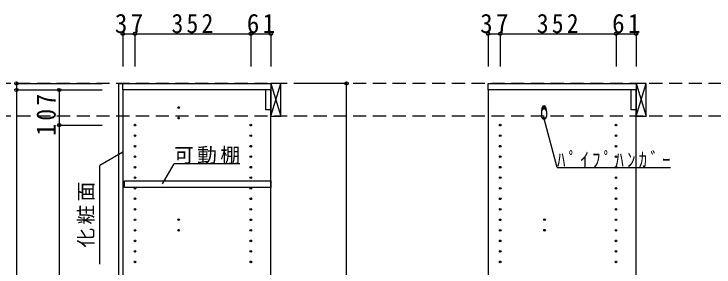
# Model space of a CAD drawing. Units: millimetres at full size, sheet at 1:20; some dimension numbers follow another scale. Extents: x -8005 to 8005, y -2932 to 2722.
# Drawn here: x 3659 to 5786, y -267 to 503 of the extents above; entities that cross this region are included whole.
import ezdxf

# ---------------------------------------------------------------- set-up
doc = ezdxf.new("R2010")
doc.units = ezdxf.units.MM
doc.header["$LTSCALE"] = 20
doc.header["$PDMODE"] = 32
doc.header["$PDSIZE"] = 10
doc.linetypes.add('DASHED2', pattern=[3, 2, -1])
for name, color, linetype in [('0-2_本体', 2, 'Continuous'), ('0-4_可動棚', 3, 'Continuous'), ('0-5', 4, 'Continuous'), ('0-6_ﾊﾟｲﾌﾟﾊﾝｶﾞｰ', 4, 'Continuous'), ('0-7_桟木・巾木', 2, 'Continuous'), ('0-8_引き出し', 2, 'Continuous'), ('0-A_文字', 7, 'Continuous'), ('0-B_寸法', 7, 'Continuous')]:
    doc.layers.add(name, color=color, linetype=linetype)
doc.styles.add('ＭＳ ゴシック', font='')
doc.styles.get('ＭＳ ゴシック').set_extended_font_data('MS Gothic')

msp = doc.modelspace()

# ---------------------------------------------------------------- linework, layer by layer
at = {"layer": '0-2_本体'}
for p, q in [((3976.71, 291.73), (4439.71, 291.73)), ((3989.71, 271.73), (3989.71, 291.73)), ((4439.71, 291.73), (4439.71, 271.73)), ((5099.71, 271.73), (5099.71, 291.73)), ((5099.71, 291.73), (5549.71, 291.73)), ((5549.71, 291.73), (5549.71, 271.73)), ((4439.71, 271.73), (3989.71, 271.73)), ((5549.71, 271.73), (5099.71, 271.73))]:
    msp.add_line(p, q, dxfattribs=at)
at = {"layer": '0-4_可動棚', "color": 2}
msp.add_lwpolyline([(3994.71, -4.77), (4439.71, -4.77), (4439.71, -24.77), (3994.71, -24.77)], close=True, dxfattribs=at)
at = {"layer": '0-5', "color": 2}
msp.add_line((3976.71, 291.73), (3976.71, -1711.27), dxfattribs=at)
at = {"layer": '0-5', "color": 3}
for p, q in [((4439.71, 271.73), (3989.71, 271.73)), ((3989.71, 271.73), (3989.71, -1711.27)), ((4439.71, -1711.27), (4439.71, 271.73)), ((5099.71, 271.73), (5099.71, -1711.27)), ((5549.71, 271.73), (5099.71, 271.73)), ((5549.71, -1711.27), (5549.71, 271.73))]:
    msp.add_line(p, q, dxfattribs=at)
at = {"layer": '0-5'}
for centre in [(4159.71, 218.23), (5269.71, 218.23), (4159.71, 186.23), (5269.71, 186.23), (4026.71, 164.73), (4378.71, 164.73), (5136.71, 164.73), (5488.71, 164.73), (4026.71, 132.73), (4378.71, 132.73), (5136.71, 132.73), (5488.71, 132.73), (4026.71, 100.73), (4378.71, 100.73), (5136.71, 100.73), (5488.71, 100.73), (4026.71, 68.73), (4378.71, 68.73), (5136.71, 68.73), (5488.71, 68.73), (4026.71, 36.73), (4378.71, 36.73), (5136.71, 36.73), (5488.71, 36.73), (4026.71, 4.73), (4378.71, 4.73), (5136.71, 4.73), (5488.71, 4.73), (4026.71, -27.27), (4378.71, -27.27), (5136.71, -27.27), (5488.71, -27.27), (4026.71, -59.27), (4378.71, -59.27), (5136.71, -59.27), (5488.71, -59.27), (4026.71, -91.27), (4378.71, -91.27), (5136.71, -91.27), (5488.71, -91.27), (4026.71, -123.27), (4159.71, -122.77), (4378.71, -123.27), (5136.71, -123.27), (5271.37, -122.77), (5488.71, -123.27), (4026.71, -155.27), (4159.71, -154.77), (4378.71, -155.27), (5136.71, -155.27), (5271.37, -154.77), (5488.71, -155.27), (4026.71, -187.27), (4378.71, -187.27), (5136.71, -187.27), (5488.71, -187.27), (4026.71, -219.27), (4378.71, -219.27), (5136.71, -219.27), (5488.71, -219.27), (4026.71, -251.27), (4378.71, -251.27), (5136.71, -251.27), (5488.71, -251.27)]:
    msp.add_circle(centre, 2.5, dxfattribs=at)
at = {"layer": '0-6_ﾊﾟｲﾌﾟﾊﾝｶﾞｰ', "color": 2}
for p, q in [((5262.21, 206.23), (5262.21, 191.23)), ((5277.21, 206.23), (5277.21, 191.23))]:
    msp.add_line(p, q, dxfattribs=at)
for centre, start, end in [((5269.71, 206.23), 0, 180), ((5269.71, 191.23), 180, 0)]:
    msp.add_arc(centre, 7.5, start, end, dxfattribs=at)
at = {"layer": '0-6_ﾊﾟｲﾌﾟﾊﾝｶﾞｰ', "color": 7}
for centre, radius, start, end in [((5308.32, 204.72), 46.13, 162.96035, 178.115), ((5269.71, 218.23), 5.5, 0, 180), ((5231.11, 204.72), 46.13, 1.885, 17.03965)]:
    msp.add_arc(centre, radius, start, end, dxfattribs=at)
at = {"layer": '0-7_桟木・巾木'}
for p, q in [((4439.71, 271.73), (4424.71, 271.73)), ((4424.71, 211.73), (4424.71, 271.73)), ((4439.71, 271.73), (4439.71, 230.73)), ((5549.71, 271.73), (5534.71, 271.73)), ((5534.71, 211.73), (5534.71, 271.73)), ((5549.71, 271.73), (5549.71, 230.73))]:
    msp.add_line(p, q, dxfattribs=at)
for points in [[(4439.71, 211.73), (4428.22, 211.73), (4424.71, 211.73)], [(5549.71, 211.73), (5538.22, 211.73), (5534.71, 211.73)]]:
    msp.add_lwpolyline(points, dxfattribs=at)
at = {"layer": '0-8_引き出し', "color": 3}
for p, q in [((4439.71, 291.73), (4439.71, 191.73)), ((4469.71, 291.73), (4439.71, 291.73)), ((4469.71, 191.73), (4469.71, 291.73)), ((5549.71, 291.73), (5549.71, 191.73)), ((5579.71, 291.73), (5549.71, 291.73)), ((5579.71, 191.73), (5579.71, 291.73)), ((4439.71, 191.73), (4469.71, 191.73)), ((5549.71, 191.73), (5579.71, 191.73))]:
    msp.add_line(p, q, dxfattribs=at)
at = {"layer": '0-8_引き出し', "color": 7}
for p, q in [((4439.71, 191.73), (4469.71, 291.73)), ((4439.71, 291.73), (4469.71, 191.73)), ((5549.71, 191.73), (5579.71, 291.73)), ((5549.71, 291.73), (5579.71, 191.73))]:
    msp.add_line(p, q, dxfattribs=at)
at = {"layer": '0-A_文字'}
for p, q in [((5309.45, 35.43), (5269.71, 183.73)), ((3989.71, 82.66), (3919.71, 42.25)), ((4110.58, -13.83), (4145.6, 46.82)), ((4345.6, 46.82), (4145.6, 46.82)), ((3919.71, -257.75), (3919.71, 42.25)), ((5309.45, 35.43), (5654.45, 35.43))]:
    msp.add_line(p, q, dxfattribs=at)
at = {"layer": '0-B_寸法', "color": 4}
for p, q in [((3989.71, 442.73), (3989.71, 342.73)), ((3989.71, 442.73), (4439.71, 442.73)), ((4026.71, 442.73), (4026.71, 342.73)), ((4378.71, 442.73), (4378.71, 342.73)), ((4439.71, 442.73), (4439.71, 342.73)), ((5099.71, 442.73), (5099.71, 342.73)), ((5099.71, 442.73), (5549.71, 442.73)), ((5136.71, 442.73), (5136.71, 342.73)), ((5488.71, 442.73), (5488.71, 342.73)), ((5549.71, 442.73), (5549.71, 342.73)), ((3666.71, 291.73), (3666.71, 271.73)), ((3666.71, 291.73), (3926.71, 291.73)), ((4669.71, 291.73), (4519.71, 291.73)), ((4669.71, -1711.27), (4669.71, 291.73)), ((3666.71, 271.73), (3926.71, 271.73)), ((3666.71, 271.73), (3666.71, -1711.27)), ((3796.71, 271.73), (3926.71, 271.73)), ((3796.71, 271.73), (3796.71, 164.73)), ((3796.71, 164.73), (3926.71, 164.73)), ((3796.71, 164.73), (3796.71, -1659.27))]:
    msp.add_line(p, q, dxfattribs=at)
at = {"layer": '0-B_寸法', "color": 4, "linetype": 'DASHED2'}
for p, q in [((7369.71, 291.73), (896.71, 291.73)), ((7369.71, 191.73), (896.71, 191.73))]:
    msp.add_line(p, q, dxfattribs=at)
at = {"layer": '0-B_寸法'}
for p in [(3989.71, 442.73), (4026.71, 442.73), (4378.71, 442.73), (4439.71, 442.73), (5099.71, 442.73), (5136.71, 442.73), (5488.71, 442.73), (5549.71, 442.73), (3666.71, 291.73), (3666.71, 271.73), (3796.71, 271.73), (4669.71, 291.73), (3796.71, 164.73)]:
    msp.add_point(p, dxfattribs=at)

# ---------------------------------------------------------------- texts
at = {"layer": '0-A_文字', "char_height": 43.99, "attachment_point": 7, "style": 'ＭＳ ゴシック'}
for s, insert in [('\\T1.17;可動棚', (4145.6, 46.82)), ('\\T1.39;\\W0.85;ﾊﾟｲﾌﾟﾊﾝｶﾞｰ', (5309.45, 35.43))]:
    msp.add_mtext(s, dxfattribs=dict(at, insert=insert))
at = {"layer": '0-A_文字', "insert": (3904.71, -207.75), "char_height": 43.99, "attachment_point": 7, "rotation": 90, "style": 'ＭＳ ゴシック'}
msp.add_mtext('\\T1.17;化粧面', dxfattribs=at)
at = {"layer": '0-B_寸法', "char_height": 58.65, "attachment_point": 7, "style": 'ＭＳ ゴシック'}
for s, insert in [('\\T1.27;\\W0.95;37', (3965.71, 443.94)), ('\\T1.27;\\W0.9;352', (4137.71, 443.94)), ('\\T1.27;\\W0.95;61', (4366.71, 443.94)), ('\\T1.27;\\W0.95;37', (5075.71, 443.94)), ('\\T1.27;\\W0.9;352', (5247.71, 443.94)), ('\\T1.27;\\W0.95;61', (5476.71, 443.94))]:
    msp.add_mtext(s, dxfattribs=dict(at, insert=insert))
at = {"layer": '0-B_寸法', "insert": (3786.71, 132.62), "char_height": 58.65, "attachment_point": 7, "rotation": 90, "style": 'ＭＳ ゴシック'}
msp.add_mtext('\\T1.27;\\W0.9;107', dxfattribs=at)

doc.saveas('drawing.dxf')
